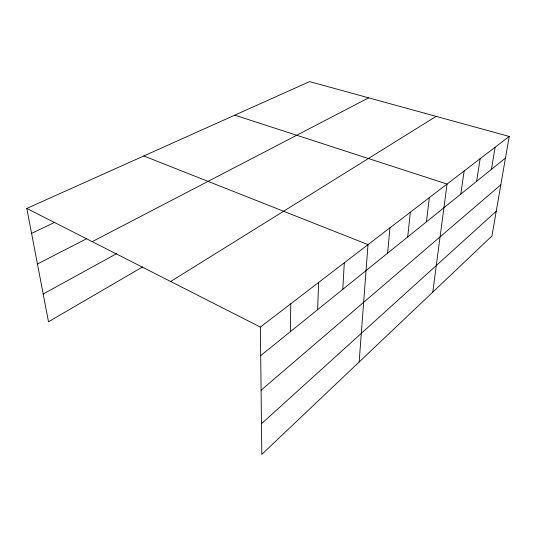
<?xml version="1.0" encoding="UTF-8"?>
<svg xmlns="http://www.w3.org/2000/svg" width="536" height="536" viewBox="0 0 536 536"><rect width="100%" height="100%" fill="white"/><g stroke="black" fill="none" stroke-linecap="round" stroke-linejoin="round"><path stroke-width="0.8" d="M290.365 331.657L290.767 303.785M317.634 309.647L318.645 282.432M342.779 289.353L344.306 262.774M359.147 362.008L367.998 244.617L143.782 155.969M387.622 253.166L389.947 227.807M407.702 236.966L410.342 212.182M426.422 221.85L429.329 197.637M432.773 292.133L447.058 184.056L234.795 115.153M460.806 194.106L464.136 170.971M476.625 181.335L480.115 158.73M491.478 169.349L495.11 147.239M509.2 136.446L491.961 235.961L261.809 454.387L260.375 327.074L509.2 136.446L309.6 81.613L26.8 208.43L48.508 321.768L142.589 266.921M261.468 423.735L496.236 211.278M261.086 390.208L500.818 184.82M260.697 355.603L505.455 158.073M170.649 281.5L436.143 116.372M43.188 293.996L116.634 253.649M92.205 241.656L368.661 97.833M37.44 263.98L86.356 238.855M31.577 233.374L54.833 222.273M26.8 208.43L260.375 327.074"/></g></svg>
